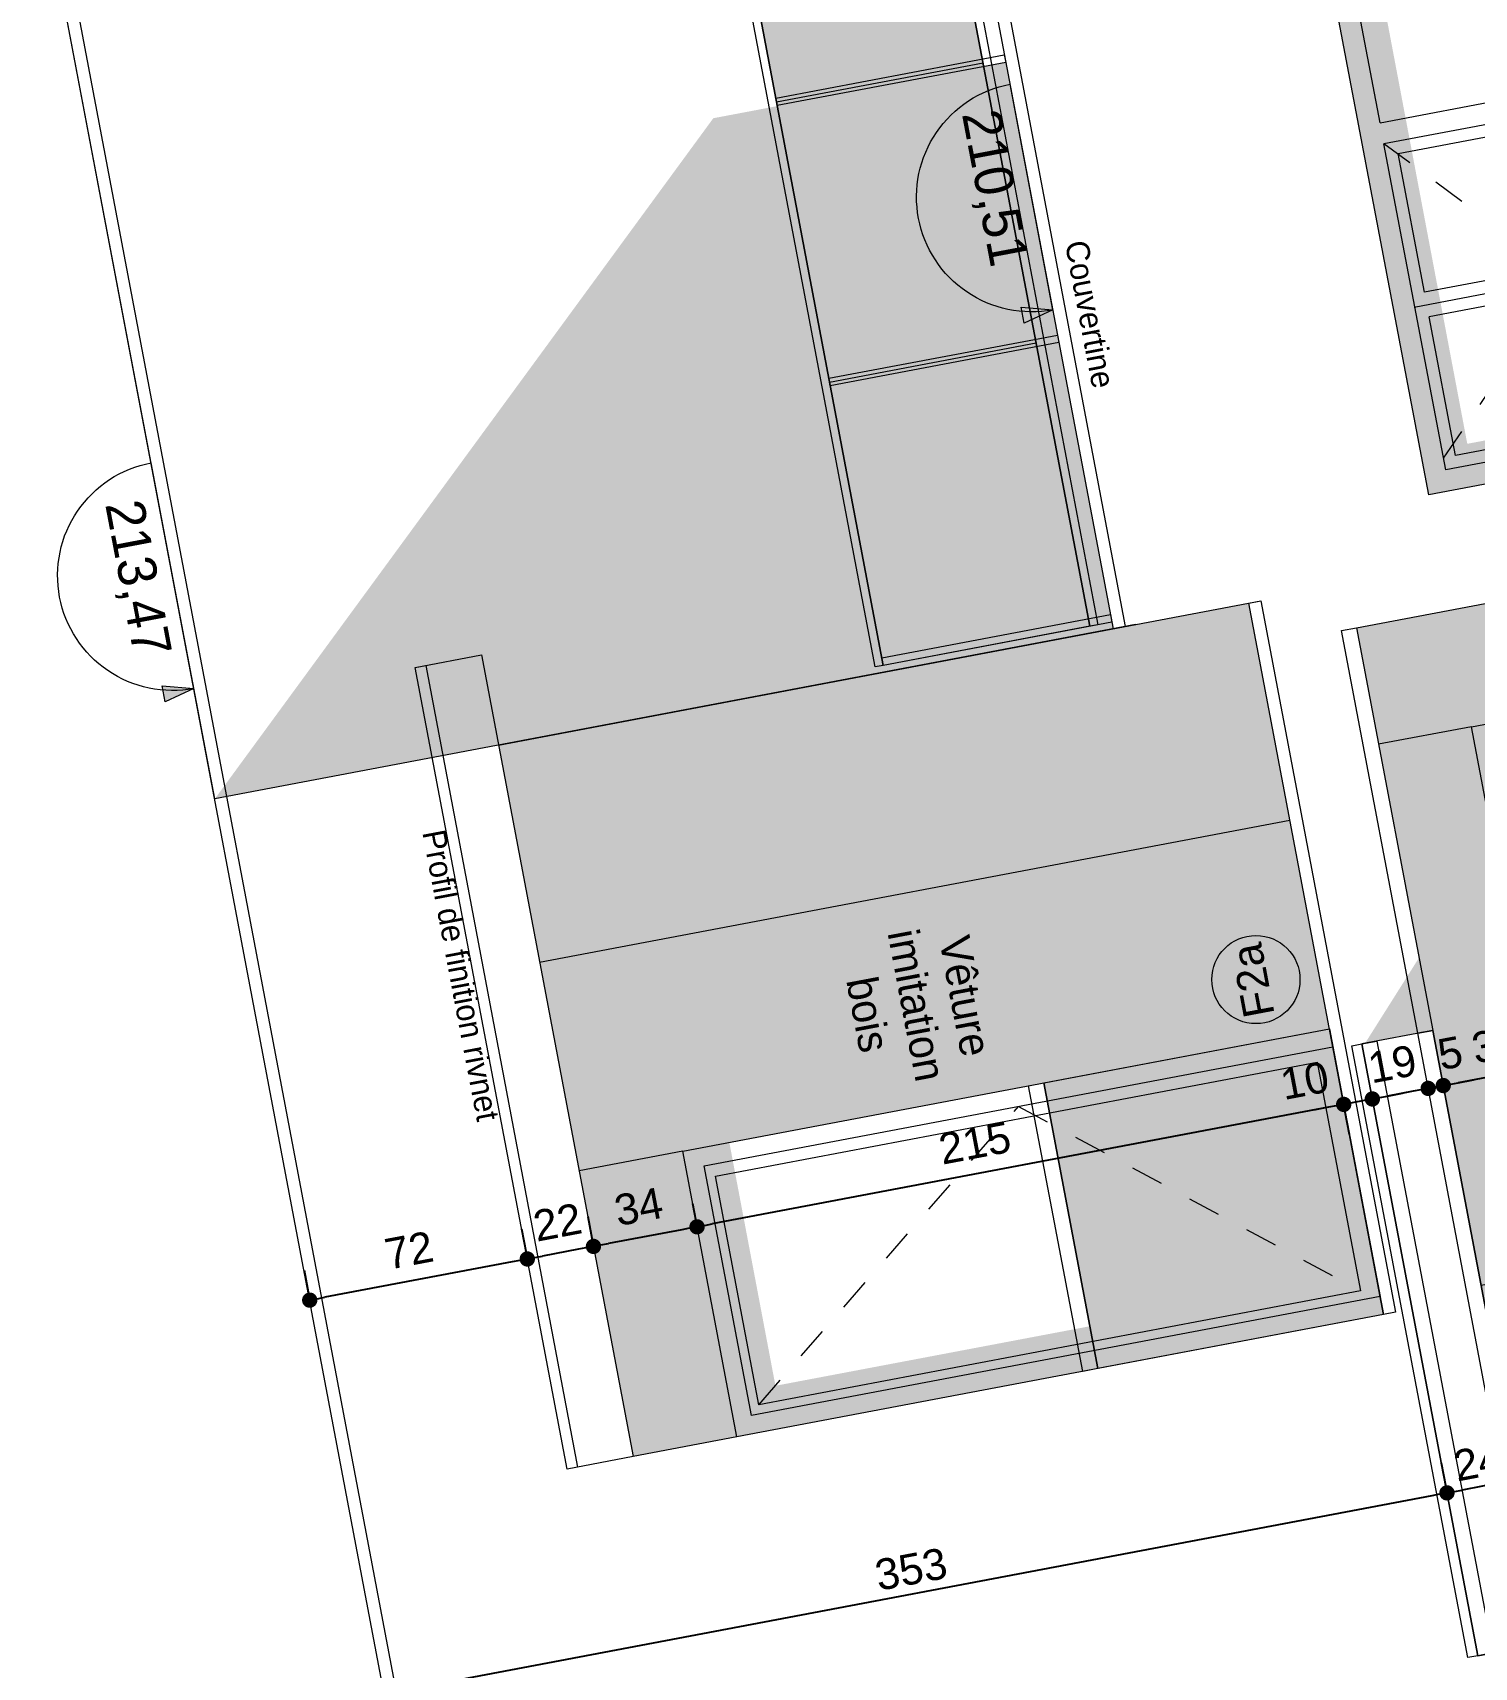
# Model space of a CAD drawing. Header units: centimetres. Extents: x 56941 to 84569, y -27946 to -11680.
# Drawn here: x 57077 to 57548, y -22476 to -21942 of the extents above; entities that cross this region are included whole.
import ezdxf

# ---------------------------------------------------------------- set-up
doc = ezdxf.new("R2010")
doc.units = ezdxf.units.CM
doc.header["$LTSCALE"] = 50.8
doc.header["$PDMODE"] = 1
doc.header["$PDSIZE"] = -2
doc.linetypes.add('Style de ligne -1', pattern=[0.41664, 0.20828, -0.20836])
doc.layers.get('0').update_dxf_attribs({"lineweight": 18})
for name, color, linetype, lineweight in [('0-PROJET-BOIS PANNEAUX FACADE', 7, 'Continuous', 5), ('0-PROJET-COTATIONS', 7, 'Continuous', 13), ('0-PROJET-DESSINS CRÉES', 7, 'Continuous', 9), ('0-PROJET-Garde corps', 7, 'Continuous', 5), ('0-PROJET-MENUISERIES EXT', 7, 'Continuous', 5), ('0-PROJET-NGF', 7, 'Continuous', 5), ('0-PROJET-TEXTE', 7, 'Continuous', 5)]:
    doc.layers.add(name, color=color, linetype=linetype, lineweight=lineweight)
doc.styles.add('Futura Std Book', font='Futura Std Book')
doc.styles.add('Helvetica', font='Helvetica')
doc.dimstyles.new('IS', dxfattribs={"dimtxt": 10.08724, "dimasz": 5.007446, "dimexe": 2, "dimexo": 10, "dimgap": 3, "dimtad": 1, "dimdec": 1, "dimtxsty": 'Helvetica', "dimblk": 'DOT', "dimblk1": 'DOT', "dimblk2": 'DOT', "dimcen": 0, "dimdle": 10, "dimazin": 0, "dimtfac": 0.8, "dimtdec": 1, "dimtix": 1, "dimtmove": 0, "dimatfit": 0, "dimldrblk": 'VW_FILLEDARROW-1', "dimfxl": 0, "dimfrac": 2, "dimtolj": 1, "dimarcsym": 0})

# ---------------------------------------------------------------- blocks, each defined once
blk = doc.blocks.new('FENETRE TYPE')
at = {"layer": '0-PROJET-DESSINS CRÉES', "color": 7, "linetype": 'Style de ligne -1', "lineweight": 5}
for p, q in [((8.95, -7), (59.23, -57.3)), ((59.23, -57.3), (113.45, -7)), ((59.23, -57.3), (9.82, -108.87)), ((113.45, -108), (59.23, -57.3))]:
    blk.add_line(p, q, dxfattribs=at)
at = {"layer": '0-PROJET-DESSINS CRÉES', "color": 7, "linetype": 'Continuous', "lineweight": 13}
for p, q in [((59.23, -6.8), (59.23, -107.8)), ((113.45, -108), (113.45, -7)), ((120.45, -7), (120.45, -108)), ((55.2, -104), (55.2, -11)), ((63.35, -104), (63.35, -11))]:
    blk.add_line(p, q, dxfattribs=at)
at = {"layer": '0-PROJET-DESSINS CRÉES', "color": 7, "linetype": 'Continuous', "lineweight": 13, "flags": 128}
blk.add_lwpolyline([(-1.98, 0), (188.02, 0), (188.02, -115), (-1.98, -115)], close=True, dxfattribs=at)
for points in [[(113.45, -108), (5.02, -108), (5.02, -7), (113.45, -7)], [(120.45, -7), (181.02, -7), (181.02, -108), (120.45, -108)], [(55.2, -104), (9.02, -104), (9.02, -11), (55.2, -11)], [(63.35, -11), (109.45, -11), (109.45, -104), (63.35, -104)]]:
    blk.add_lwpolyline(points, dxfattribs=at)
blk = doc.blocks.new('PORTE FENETRE TYPE 3bis FACADE')
at = {"layer": '0-PROJET-DESSINS CRÉES', "color": 7, "linetype": 'Style de ligne -1', "lineweight": 13}
for p, q in [((9, -9), (89, -110.5)), ((89, -110.5), (9, -209))]:
    blk.add_line(p, q, dxfattribs=at)
at = {"layer": '0-PROJET-MENUISERIES EXT', "color": 7, "linetype": 'Continuous', "lineweight": 13, "flags": 128}
for points in [[(95, 0), (95, -215), (0, -215), (0, 0)], [(89, -6), (89, -215), (6, -215), (6, -6)], [(85, -9), (85, -209), (9, -209), (9, -9)]]:
    blk.add_lwpolyline(points, close=True, dxfattribs=at)
blk = doc.blocks.new('Groupe-34-1')
at = {"layer": '0-PROJET-DESSINS CRÉES', "linetype": 'Continuous', "lineweight": 0}
blk.add_hatch(color=254, dxfattribs=at).paths.add_polyline_path([(18552.02, -43938.5), (18605.87, -44222.86), (18538.4, -44235.64), (18484.55, -43951.28)])
at = {"layer": '0-PROJET-DESSINS CRÉES', "color": 7, "linetype": 'Continuous', "lineweight": 13}
for p, q in [((18503.53, -44051.52), (18571, -44038.74)), ((18520.87, -44143.06), (18588.34, -44130.29))]:
    blk.add_line(p, q, dxfattribs=at)
at = {"layer": '0-PROJET-DESSINS CRÉES', "color": 7, "linetype": 'Continuous', "lineweight": 13, "flags": 128}
for points in [[(18552.02, -43938.5), (18605.87, -44222.86), (18538.4, -44235.64), (18484.55, -43951.28)], [(18554.63, -43938.01), (18608.48, -44222.37), (18605.87, -44222.86), (18552.02, -43938.5)], [(18484.55, -43951.28), (18538.4, -44235.64), (18535.8, -44236.13), (18481.95, -43951.77)]]:
    blk.add_lwpolyline(points, close=True, dxfattribs=at)
at = {"layer": '0-PROJET-DESSINS CRÉES', "color": 8, "linetype": 'Continuous', "lineweight": 5, "flags": 128}
for points in [[(18560.69, -43945), (18561.15, -43947.46), (18486.5, -43961.6), (18486.04, -43959.14)], [(18577.95, -44036.15), (18578.41, -44038.61), (18503.77, -44052.74), (18503.3, -44050.29)], [(18595.29, -44127.7), (18595.75, -44130.16), (18521.1, -44144.29), (18520.64, -44141.84)], [(18612.59, -44219.05), (18613.05, -44221.5), (18538.4, -44235.64), (18537.94, -44233.18)]]:
    blk.add_lwpolyline(points, close=True, dxfattribs=at)
blk = doc.blocks.new('PORTE FENETRE TYPE 2 FACADE')
at = {"layer": '0-PROJET-DESSINS CRÉES', "color": 7, "linetype": 'Style de ligne -1', "lineweight": 5}
for p, q in [((11, -10), (93, -122)), ((169, -10), (93, -122)), ((93, -122), (11, -204)), ((93, -122), (169, -204))]:
    blk.add_line(p, q, dxfattribs=at)
at = {"layer": '0-PROJET-DESSINS CRÉES', "color": 7, "linetype": 'Continuous', "lineweight": 5}
blk.add_line((93, -6), (93, -215), dxfattribs=at)
at = {"layer": '0-PROJET-MENUISERIES EXT', "color": 7, "linetype": 'Continuous', "lineweight": 13, "flags": 128}
for points in [[(183, 0), (183, -215), (3, -215), (3, 0)], [(177, -6), (177, -215), (9, -215), (9, -6)], [(87.23, -9), (87.23, -209), (13, -209), (13, -9)], [(173, -9), (173, -209), (99, -209), (99, -9)]]:
    blk.add_lwpolyline(points, close=True, dxfattribs=at)
blk = doc.blocks.new('Groupe-35-1')
at = {"layer": '0-PROJET-Garde corps', "color": 8, "linetype": 'Continuous', "lineweight": 5, "flags": 128}
for points in [[(18890.33, -44502.73), (18889.87, -44500.28), (19020.81, -44475.48), (19021.28, -44477.93)], [(19004.68, -44482.86), (19003.17, -44474.93), (19016.83, -44472.35), (19018.33, -44480.27)]]:
    blk.add_lwpolyline(points, close=True, dxfattribs=at)
at = {"layer": '0-PROJET-Garde corps', "color": 8, "linetype": 'Continuous', "lineweight": 5}
blk.add_open_spline([(19010.41, -44475.82), (19010.5, -44475.9), (19010.72, -44475.95), (19010.95, -44475.88), (19011.1, -44475.7), (19011.15, -44475.47), (19011.08, -44475.24), (19010.9, -44475.08), (19010.67, -44475.03), (19010.45, -44475.1), (19010.3, -44475.28), (19010.25, -44475.51), (19010.32, -44475.74), (19010.41, -44475.82)], degree=2, dxfattribs=at)
blk = doc.blocks.new('Groupe-36-1')
at = {"layer": '0-PROJET-Garde corps', "color": 8, "linetype": 'Continuous', "lineweight": 5, "flags": 128}
for points in [[(18949.77, -44192.96), (18947.91, -44183.14), (18961.57, -44180.55), (18963.43, -44190.37)], [(18835.07, -44210.93), (18834.57, -44208.28), (18965.41, -44183.5), (18965.92, -44186.15)]]:
    blk.add_lwpolyline(points, close=True, dxfattribs=at)
at = {"layer": '0-PROJET-Garde corps', "color": 8, "linetype": 'Continuous', "lineweight": 5}
for points in [[(18955.15, -44184.02), (18955.24, -44184.1), (18955.46, -44184.15), (18955.69, -44184.08), (18955.84, -44183.9), (18955.89, -44183.67), (18955.81, -44183.44), (18955.64, -44183.28), (18955.41, -44183.23), (18955.19, -44183.3), (18955.04, -44183.48), (18954.99, -44183.71), (18955.06, -44183.94), (18955.15, -44184.02)], [(18956.29, -44190.06), (18956.38, -44190.14), (18956.61, -44190.2), (18956.83, -44190.12), (18956.98, -44189.95), (18957.03, -44189.71), (18956.96, -44189.48), (18956.78, -44189.32), (18956.56, -44189.27), (18956.33, -44189.34), (18956.18, -44189.52), (18956.13, -44189.76), (18956.21, -44189.98), (18956.29, -44190.06)]]:
    blk.add_open_spline(points, degree=2, dxfattribs=at)
blk = doc.blocks.new('Groupe-37-1')
at = {"layer": '0-PROJET-Garde corps', "color": 8, "linetype": 'Continuous', "lineweight": 5, "flags": 128}
for points in [[(18977.41, -44338.86), (18975.54, -44329.03), (18989.2, -44326.45), (18991.06, -44336.27)], [(18862.7, -44356.83), (18862.24, -44354.38), (18993.08, -44329.6), (18993.55, -44332.05)]]:
    blk.add_lwpolyline(points, close=True, dxfattribs=at)
at = {"layer": '0-PROJET-Garde corps', "color": 8, "linetype": 'Continuous', "lineweight": 5}
for points in [[(18982.78, -44329.92), (18982.87, -44330), (18983.09, -44330.05), (18983.32, -44329.98), (18983.47, -44329.8), (18983.52, -44329.57), (18983.44, -44329.34), (18983.27, -44329.18), (18983.04, -44329.13), (18982.82, -44329.2), (18982.67, -44329.38), (18982.62, -44329.61), (18982.69, -44329.84), (18982.78, -44329.92)], [(18983.92, -44335.96), (18984.01, -44336.04), (18984.24, -44336.1), (18984.46, -44336.02), (18984.62, -44335.85), (18984.66, -44335.61), (18984.59, -44335.38), (18984.41, -44335.22), (18984.19, -44335.17), (18983.97, -44335.24), (18983.81, -44335.42), (18983.76, -44335.66), (18983.84, -44335.88), (18983.92, -44335.96)]]:
    blk.add_open_spline(points, degree=2, dxfattribs=at)
blk = doc.blocks.new('Groupe-38-1')
at = {"layer": '0-PROJET-DESSINS CRÉES', "linetype": 'Continuous', "lineweight": 0}
blk.add_hatch(color=254, dxfattribs=at).paths.add_polyline_path([(18891.59, -44509.37), (18832.41, -44196.87), (18963.25, -44172.09), (19022.43, -44484.59)])
at = {"layer": '0-PROJET-DESSINS CRÉES', "color": 7, "linetype": 'Continuous', "lineweight": 13}
blk.add_line((18862.47, -44355.6), (18993.31, -44330.83), dxfattribs=at)
at = {"layer": '0-PROJET-DESSINS CRÉES', "color": 7, "linetype": 'Continuous', "lineweight": 13, "flags": 128}
for points in [[(18891.59, -44509.37), (18832.41, -44196.87), (18963.25, -44172.09), (19022.43, -44484.59)], [(19022.43, -44484.59), (18963.25, -44172.09), (18966.69, -44171.44), (19025.87, -44483.94)], [(18888.53, -44509.94), (18829.35, -44197.45), (18832.41, -44196.87), (18891.59, -44509.37)]]:
    blk.add_lwpolyline(points, close=True, dxfattribs=at)
at = {"layer": '0-PROJET-DESSINS CRÉES', "color": 7}
for name in ['Groupe-36-1', 'Groupe-37-1', 'Groupe-35-1']:
    blk.add_blockref(name, (0, 0), dxfattribs=at)
blk = doc.blocks.new('Groupe-39-1')
at = {"layer": '0-PROJET-DESSINS CRÉES', "linetype": 'Continuous', "lineweight": 0}
blk.add_hatch(color=7, dxfattribs=at).paths.add_polyline_path([(18791.91, -44412.93), (18965.61, -44380.04), (18968.23, -44393.86), (18794.53, -44426.75), (18801, -44460.89), (18974.69, -44428), (18985.67, -44485.98), (18811.99, -44518.87), (18812, -44518.9), (18751.23, -44530.86), (18751.15, -44530.39), (18717.91, -44354.93), (18695.8, -44359.12), (18737.6, -44292.85), (18730.56, -44255.67), (18745.79, -44252.79), (18752.8, -44289.8), (18768.02, -44286.91)])
at = {"layer": '0-PROJET-DESSINS CRÉES', "color": 7}
blk.add_line((18693, -44223.35), (18944.6, -44175.62), dxfattribs=at)
at = {"layer": '0-PROJET-DESSINS CRÉES', "color": 7, "linetype": 'Continuous', "lineweight": 13}
for p, q in [((18938.03, -44185.01), (18946.52, -44183.4)), ((18730.56, -44255.67), (18700.21, -44261.42)), ((18764.05, -44432.53), (18733.7, -44438.27))]:
    blk.add_line(p, q, dxfattribs=at)
at = {"layer": '0-PROJET-DESSINS CRÉES', "color": 7, "linetype": 'Continuous', "lineweight": 13, "flags": 128}
for points in [[(18717.92, -44354.93), (18694.73, -44359.32), (18732.6, -44559.26), (19025.95, -44503.71), (18964.65, -44179.97), (18946.26, -44183.45), (19003.02, -44483.17), (18751.23, -44530.86)], [(18985.76, -44486.44), (18929, -44186.72), (18946.26, -44183.45), (19003.02, -44483.17)], [(18713, -44355.86), (18688.09, -44224.28), (18693, -44223.35), (18717.92, -44354.93)], [(18732.6, -44559.26), (18694.74, -44359.32), (18699.65, -44358.39), (18737.51, -44558.33)], [(18713, -44355.86), (18717.92, -44354.93), (18751.23, -44530.86), (19021.41, -44479.69), (19022.34, -44484.6), (18747.25, -44536.7)]]:
    blk.add_lwpolyline(points, close=True, dxfattribs=at)
at = {"layer": '0-PROJET-DESSINS CRÉES', "color": 8, "linetype": 'Continuous', "lineweight": 13, "flags": 128}
blk.add_lwpolyline([(18729.34, -44559.88), (18691.48, -44359.94), (18694.74, -44359.32), (18732.6, -44559.26)], close=True, dxfattribs=at)
at = {"layer": '0-PROJET-DESSINS CRÉES', "color": 7, "rotation": 100.7235947438954}
blk.add_blockref('PORTE FENETRE TYPE 2 FACADE', (18764.61, -44435.47), dxfattribs=at)
at = {"layer": '0-PROJET-Garde corps', "color": 7}
blk.add_blockref('Groupe-38-1', (0, 0), dxfattribs=at)
blk = doc.blocks.new('_DOT')
at = {"color": 0, "linetype": 'ByBlock', "lineweight": -2}
blk.add_line((-0.5, 0), (-1, 0), dxfattribs=at)
at = {"color": 0, "linetype": 'ByBlock', "const_width": 0.5}
blk.add_lwpolyline([(-0.25, 0, 1), (0.25, 0, 1)], format="xyb", close=True, dxfattribs=at)
blk = doc.blocks.new('*D99')
at = {"layer": '0-PROJET-COTATIONS', "color": 0, "linetype": 'Continuous', "lineweight": -2}
for p, q in [((57537.6, -22409.25), (57539.83, -22421.04)), ((57534.54, -22420), (57197.26, -22483.88)), ((57194.2, -22494.63), (57191.97, -22482.84))]:
    blk.add_line(p, q, dxfattribs=at)
at = {"layer": 'Defpoints', "color": 0}
for p in [(57531.08, -22374.86), (57192.34, -22484.81), (57234.67, -22708.34)]:
    blk.add_point(p, dxfattribs=at)
at = {"layer": '0-PROJET-COTATIONS', "color": 0, "lineweight": -2, "xscale": 5.007446289062499, "yscale": 5.007446289062499, "zscale": 5.007446289062499}
for p, rotation in [((57539.46, -22419.07), 10.72359474388995), ((57192.34, -22484.81), 190.7235947438899)]:
    blk.add_blockref('_DOT', p, dxfattribs=dict(at, rotation=rotation))
at = {"layer": '0-PROJET-COTATIONS', "color": 0, "lineweight": 5, "insert": (57364.4, -22444.04), "char_height": 10.087, "attachment_point": 5, "rotation": 10.7236, "style": 'Helvetica'}
blk.add_mtext('\\A1;353', dxfattribs=at)
blk = doc.blocks.new('VW_FILLEDARROW-1')
at = {"linetype": 'Continuous', "lineweight": 0}
blk.add_hatch(color=0, dxfattribs=at).paths.add_polyline_path([(-2, 0.54), (0, 0), (-2, -0.54)])
at = {"color": 0, "linetype": 'Continuous', "lineweight": 5, "flags": 128}
blk.add_lwpolyline([(-2, 0.54), (0, 0), (-2, -0.54)], close=True, dxfattribs=at)
blk = doc.blocks.new('*D100')
at = {"layer": '0-PROJET-COTATIONS', "color": 0, "linetype": 'Continuous', "lineweight": -2}
for p, q in [((57560.75, -22404.86), (57562.99, -22416.65)), ((57537.6, -22409.25), (57539.83, -22421.04)), ((57557.69, -22415.62), (57544.38, -22418.14))]:
    blk.add_line(p, q, dxfattribs=at)
at = {"layer": 'Defpoints', "color": 0}
for p in [(57554.43, -22371.46), (57531.08, -22374.86), (57539.46, -22419.07)]:
    blk.add_point(p, dxfattribs=at)
at = {"layer": '0-PROJET-COTATIONS', "color": 0, "lineweight": -2, "xscale": 5.007446289062499, "yscale": 5.007446289062499, "zscale": 5.007446289062499}
for p, rotation in [((57562.61, -22414.69), 10.72359474389064), ((57539.46, -22419.07), 190.7235947438907)]:
    blk.add_blockref('_DOT', p, dxfattribs=dict(at, rotation=rotation))
at = {"layer": '0-PROJET-COTATIONS', "color": 0, "lineweight": 5, "insert": (57549.54, -22408.98), "char_height": 10.087, "attachment_point": 5, "rotation": 10.7236, "style": 'Helvetica'}
blk.add_mtext('\\A1;24', dxfattribs=at)
blk = doc.blocks.new('*D105')
at = {"layer": '0-PROJET-COTATIONS', "color": 0, "linetype": 'Continuous', "lineweight": -2}
for p, q in [((57237.17, -22332.81), (57239.41, -22344.6)), ((57166.1, -22346.27), (57168.34, -22358.06)), ((57234.11, -22343.57), (57172.88, -22355.17))]:
    blk.add_line(p, q, dxfattribs=at)
at = {"layer": 'Defpoints', "color": 0}
for p in [(57225.86, -22273.08), (57156.84, -22297.35), (57167.96, -22356.1)]:
    blk.add_point(p, dxfattribs=at)
at = {"layer": '0-PROJET-COTATIONS', "color": 0, "lineweight": -2, "xscale": 5.007446289062499, "yscale": 5.007446289062499, "zscale": 5.007446289062499}
for p, rotation in [((57239.03, -22342.64), 10.72359474388531), ((57167.96, -22356.1), 190.7235947438853)]:
    blk.add_blockref('_DOT', p, dxfattribs=dict(at, rotation=rotation))
at = {"layer": '0-PROJET-COTATIONS', "color": 0, "lineweight": 5, "insert": (57200.4, -22339.79), "char_height": 10.087, "attachment_point": 5, "rotation": 10.7236, "style": 'Helvetica'}
blk.add_mtext('\\A1;72', dxfattribs=at)
blk = doc.blocks.new('*D106')
at = {"layer": '0-PROJET-COTATIONS', "color": 0, "linetype": 'Continuous', "lineweight": -2}
for p, q in [((57258.79, -22328.72), (57261.02, -22340.51)), ((57237.17, -22332.81), (57239.41, -22344.6)), ((57255.73, -22339.48), (57243.95, -22341.71))]:
    blk.add_line(p, q, dxfattribs=at)
at = {"layer": 'Defpoints', "color": 0}
for p in [(57225.86, -22273.08), (57250.64, -22285.69), (57239.03, -22342.64)]:
    blk.add_point(p, dxfattribs=at)
at = {"layer": '0-PROJET-COTATIONS', "color": 0, "lineweight": -2, "xscale": 5.007446289062499, "yscale": 5.007446289062499, "zscale": 5.007446289062499}
for p, rotation in [((57260.65, -22338.54), 10.72359474389101), ((57239.03, -22342.64), 190.723594743891)]:
    blk.add_blockref('_DOT', p, dxfattribs=dict(at, rotation=rotation))
at = {"layer": '0-PROJET-COTATIONS', "color": 0, "lineweight": 5, "insert": (57248.87, -22330.61), "char_height": 10.087, "attachment_point": 5, "rotation": 10.7236, "style": 'Helvetica'}
blk.add_mtext('\\A1;22', dxfattribs=at)
blk = doc.blocks.new('*D107')
at = {"layer": '0-PROJET-COTATIONS', "color": 0, "linetype": 'Continuous', "lineweight": -2}
for p, q in [((57293.03, -22324.48), (57294.11, -22330.17)), ((57258.79, -22328.72), (57261.02, -22340.51)), ((57289.56, -22333.07), (57265.57, -22337.61))]:
    blk.add_line(p, q, dxfattribs=at)
at = {"layer": 'Defpoints', "color": 0}
for p in [(57250.64, -22285.69), (57294.9, -22334.31), (57260.65, -22338.54)]:
    blk.add_point(p, dxfattribs=at)
at = {"layer": '0-PROJET-COTATIONS', "color": 0, "lineweight": -2, "xscale": 5.007446289062499, "yscale": 5.007446289062499, "zscale": 5.007446289062499}
for p, rotation in [((57294.48, -22332.14), 10.72359474388915), ((57260.65, -22338.54), 190.7235947438892)]:
    blk.add_blockref('_DOT', p, dxfattribs=dict(at, rotation=rotation))
at = {"layer": '0-PROJET-COTATIONS', "color": 0, "lineweight": 5, "insert": (57275.4, -22325.59), "char_height": 10.087, "attachment_point": 5, "rotation": 10.7236, "style": 'Helvetica'}
blk.add_mtext('\\A1;34', dxfattribs=at)
blk = doc.blocks.new('*D108')
at = {"layer": '0-PROJET-COTATIONS', "color": 0, "linetype": 'Continuous', "lineweight": -2}
for p, q in [((57500.81, -22293.06), (57299.4, -22331.2)), ((57507.59, -22301.96), (57505.36, -22290.17)), ((57293.03, -22324.48), (57294.11, -22330.17))]:
    blk.add_line(p, q, dxfattribs=at)
at = {"layer": 'Defpoints', "color": 0}
for p in [(57294.48, -22332.14), (57294.9, -22334.31), (57516.06, -22346.67)]:
    blk.add_point(p, dxfattribs=at)
at = {"layer": '0-PROJET-COTATIONS', "color": 0, "lineweight": -2, "xscale": 5.007446289062499, "yscale": 5.007446289062499, "zscale": 5.007446289062499}
for p, rotation in [((57505.73, -22292.13), 10.72359474388674), ((57294.48, -22332.14), 190.7235947438867)]:
    blk.add_blockref('_DOT', p, dxfattribs=dict(at, rotation=rotation))
at = {"layer": '0-PROJET-COTATIONS', "color": 0, "lineweight": 5, "insert": (57385.22, -22304.79), "char_height": 10.087, "attachment_point": 5, "rotation": 10.7236, "style": 'Helvetica'}
blk.add_mtext('\\A1;215', dxfattribs=at)
blk = doc.blocks.new('*D109')
at = {"layer": '0-PROJET-COTATIONS', "color": 0, "linetype": 'Continuous', "lineweight": -2}
for p, q in [((57514.8, -22288.89), (57514.71, -22288.4)), ((57520, -22289.43), (57524.92, -22288.5)), ((57500.81, -22293.06), (57495.89, -22293.99)), ((57507.59, -22301.96), (57505.36, -22290.17)), ((57515.08, -22290.36), (57505.73, -22292.13))]:
    blk.add_line(p, q, dxfattribs=at)
at = {"layer": 'Defpoints', "color": 0}
for p in [(57505.73, -22292.13), (57516.66, -22298.71), (57516.06, -22346.67)]:
    blk.add_point(p, dxfattribs=at)
at = {"layer": '0-PROJET-COTATIONS', "color": 0, "lineweight": -2, "xscale": 5.007446289062499, "yscale": 5.007446289062499, "zscale": 5.007446289062499}
for p, rotation in [((57505.73, -22292.13), 10.72359474387851), ((57515.08, -22290.36), 190.7235947438785)]:
    blk.add_blockref('_DOT', p, dxfattribs=dict(at, rotation=rotation))
at = {"layer": '0-PROJET-COTATIONS', "color": 0, "lineweight": 5, "insert": (57492.97, -22284.39), "char_height": 10.087, "attachment_point": 5, "rotation": 10.7236, "style": 'Helvetica'}
blk.add_mtext('\\A1;10', dxfattribs=at)
blk = doc.blocks.new('*D110')
at = {"layer": '0-PROJET-COTATIONS', "color": 0, "linetype": 'Continuous', "lineweight": -2}
for p, q in [((57514.8, -22288.89), (57514.71, -22288.4)), ((57528.41, -22287.84), (57520, -22289.43)), ((57533.05, -22285.43), (57532.95, -22284.94))]:
    blk.add_line(p, q, dxfattribs=at)
at = {"layer": 'Defpoints', "color": 0}
for p in [(57515.08, -22290.36), (57516.66, -22298.71), (57534.91, -22295.26)]:
    blk.add_point(p, dxfattribs=at)
at = {"layer": '0-PROJET-COTATIONS', "color": 0, "lineweight": -2, "xscale": 5.007446289062499, "yscale": 5.007446289062499, "zscale": 5.007446289062499}
for p, rotation in [((57533.33, -22286.91), 10.72359474388559), ((57515.08, -22290.36), 190.7235947438856)]:
    blk.add_blockref('_DOT', p, dxfattribs=dict(at, rotation=rotation))
at = {"layer": '0-PROJET-COTATIONS', "color": 0, "lineweight": 5, "insert": (57521.58, -22278.97), "char_height": 10.087, "attachment_point": 5, "rotation": 10.7236, "style": 'Helvetica'}
blk.add_mtext('\\A1;19', dxfattribs=at)
blk = doc.blocks.new('*D111')
at = {"layer": '0-PROJET-COTATIONS', "color": 0, "linetype": 'Continuous', "lineweight": -2}
for p, q in [((57537.87, -22284.01), (57537.87, -22284.01)), ((57528.41, -22287.84), (57523.49, -22288.77)), ((57533.05, -22285.43), (57532.95, -22284.94)), ((57538.24, -22285.97), (57533.33, -22286.91)), ((57543.16, -22285.04), (57548.08, -22284.11))]:
    blk.add_line(p, q, dxfattribs=at)
at = {"layer": 'Defpoints', "color": 0}
for p in [(57533.33, -22286.91), (57539.73, -22293.84), (57534.91, -22295.26)]:
    blk.add_point(p, dxfattribs=at)
at = {"layer": '0-PROJET-COTATIONS', "color": 0, "lineweight": -2, "xscale": 5.007446289062499, "yscale": 5.007446289062499, "zscale": 5.007446289062499}
for p, rotation in [((57533.33, -22286.91), 10.72359474386844), ((57538.24, -22285.97), 190.7235947438684)]:
    blk.add_blockref('_DOT', p, dxfattribs=dict(at, rotation=rotation))
at = {"layer": '0-PROJET-COTATIONS', "color": 0, "lineweight": 5, "insert": (57540.51, -22275.38), "char_height": 10.087, "attachment_point": 5, "rotation": 10.7236, "style": 'Helvetica'}
blk.add_mtext('\\A1;5', dxfattribs=at)
blk = doc.blocks.new('*D112')
at = {"layer": '0-PROJET-COTATIONS', "color": 0, "linetype": 'Continuous', "lineweight": -2}
for p, q in [((57566.77, -22270.39), (57568.26, -22278.25)), ((57537.87, -22284.01), (57537.87, -22284.01)), ((57563.71, -22281.15), (57543.16, -22285.04))]:
    blk.add_line(p, q, dxfattribs=at)
at = {"layer": 'Defpoints', "color": 0}
for p in [(57568.63, -22280.22), (57538.24, -22285.97), (57539.73, -22293.84)]:
    blk.add_point(p, dxfattribs=at)
at = {"layer": '0-PROJET-COTATIONS', "color": 0, "lineweight": -2, "xscale": 5.007446289062499, "yscale": 5.007446289062499, "zscale": 5.007446289062499}
for p, rotation in [((57568.63, -22280.22), 10.72359474390273), ((57538.24, -22285.97), 190.7235947439027)]:
    blk.add_blockref('_DOT', p, dxfattribs=dict(at, rotation=rotation))
at = {"layer": '0-PROJET-COTATIONS', "color": 0, "lineweight": 5, "insert": (57555.5, -22272.54), "char_height": 10.087, "attachment_point": 5, "rotation": 10.7236, "style": 'Helvetica'}
blk.add_mtext('\\A1;31', dxfattribs=at)
blk = doc.blocks.new('Groupe-68-1')
at = {"layer": '0-PROJET-TEXTE', "color": 7, "linetype": 'Continuous', "lineweight": 5}
blk.add_circle((18660.13, -44338.3), 14.41, dxfattribs=at)
at = {"layer": '0-PROJET-TEXTE', "color": 7, "insert": (18656.37, -44351.5), "char_height": 10.087, "attachment_point": 1, "rotation": 100.7236, "line_spacing_factor": 0.834288, "style": 'Helvetica'}
blk.add_mtext('F2a', dxfattribs=at)
blk = doc.blocks.new('Groupe-69-1')
at = {"layer": '0-PROJET-COTATIONS', "color": 7}
blk.add_blockref('Groupe-68-1', (0, 0), dxfattribs=at)
blk = doc.blocks.new('Groupe-80-1')
at = {"layer": '0-PROJET-TEXTE', "color": 7}
blk.add_blockref('Groupe-69-1', (0, 0), dxfattribs=at)
blk = doc.blocks.new('Groupe-90-1')
at = {"layer": '0-PROJET-NGF', "linetype": 'Continuous', "lineweight": 0}
blk.add_hatch(color=7, dxfattribs=at).paths.add_polyline_path([(18583.48, -44118.56), (18593.79, -44119.46), (18584.41, -44123.84)])
at = {"layer": '0-PROJET-NGF', "color": 7, "lineweight": 5}
blk.add_line((18593.79, -44119.46), (18579.82, -44045.73), dxfattribs=at)
at = {"layer": '0-PROJET-NGF', "color": 7, "lineweight": 5, "flags": 128}
blk.add_lwpolyline([(18593.79, -44119.46), (18591.98, -44119.76), (18590.15, -44119.97), (18588.31, -44120.09), (18586.47, -44120.11), (18584.63, -44120.05), (18582.79, -44119.9), (18580.96, -44119.66), (18579.15, -44119.33), (18577.36, -44118.91), (18575.59, -44118.4), (18573.85, -44117.81), (18572.13, -44117.13), (18570.46, -44116.37), (18568.82, -44115.52), (18567.23, -44114.6), (18565.68, -44113.6), (18564.18, -44112.53), (18562.74, -44111.38), (18561.36, -44110.17), (18560.03, -44108.88), (18558.78, -44107.54), (18557.59, -44106.13), (18556.47, -44104.67), (18555.42, -44103.16), (18554.45, -44101.59), (18553.56, -44099.98), (18552.74, -44098.33), (18552.01, -44096.64), (18551.36, -44094.91), (18550.8, -44093.16), (18550.33, -44091.38), (18549.94, -44089.58), (18549.64, -44087.76), (18549.43, -44085.93), (18549.31, -44084.09), (18549.29, -44082.25), (18549.35, -44080.41), (18549.5, -44078.58), (18549.74, -44076.75), (18550.07, -44074.94), (18550.49, -44073.15), (18551, -44071.38), (18551.59, -44069.63), (18552.27, -44067.92), (18553.03, -44066.24), (18553.88, -44064.61), (18554.8, -44063.01), (18555.8, -44061.47), (18556.87, -44059.97), (18558.02, -44058.53), (18559.23, -44057.14), (18560.52, -44055.82), (18561.86, -44054.56), (18563.27, -44053.37), (18564.73, -44052.25), (18566.25, -44051.21), (18567.81, -44050.24), (18569.42, -44049.34), (18571.07, -44048.53), (18572.76, -44047.8), (18574.49, -44047.15), (18576.24, -44046.59), (18578.02, -44046.12), (18579.82, -44045.73)], dxfattribs=at)
at = {"layer": '0-PROJET-NGF', "color": 7, "linetype": 'Continuous', "lineweight": 5, "flags": 128}
blk.add_lwpolyline([(18583.48, -44118.56), (18593.79, -44119.46), (18584.41, -44123.84)], close=True, dxfattribs=at)
at = {"layer": '0-PROJET-NGF', "color": 178, "insert": (18576.45, -44053.09), "char_height": 12.586, "attachment_point": 1, "rotation": 280.7296, "line_spacing_factor": 0.962448, "style": 'Futura Std Book'}
blk.add_mtext('210,51', dxfattribs=at)
blk = doc.blocks.new('Groupe-359-1')
at = {"layer": '0-PROJET-NGF', "linetype": 'Continuous', "lineweight": 0}
blk.add_hatch(color=7, dxfattribs=at).paths.add_polyline_path([(18302.89, -44242.29), (18313.2, -44243.19), (18303.82, -44247.57)])
at = {"layer": '0-PROJET-NGF', "color": 7, "lineweight": 5}
blk.add_line((18313.2, -44243.19), (18299.23, -44169.46), dxfattribs=at)
at = {"layer": '0-PROJET-NGF', "color": 7, "lineweight": 5, "flags": 128}
blk.add_lwpolyline([(18313.2, -44243.19), (18311.39, -44243.49), (18309.56, -44243.7), (18307.72, -44243.82), (18305.88, -44243.84), (18304.04, -44243.78), (18302.2, -44243.63), (18300.37, -44243.39), (18298.56, -44243.06), (18296.77, -44242.64), (18295, -44242.13), (18293.26, -44241.54), (18291.54, -44240.86), (18289.87, -44240.1), (18288.23, -44239.25), (18286.64, -44238.33), (18285.09, -44237.33), (18283.59, -44236.26), (18282.15, -44235.11), (18280.77, -44233.9), (18279.45, -44232.61), (18278.19, -44231.27), (18277, -44229.86), (18275.88, -44228.4), (18274.83, -44226.89), (18273.86, -44225.32), (18272.97, -44223.71), (18272.15, -44222.06), (18271.42, -44220.37), (18270.78, -44218.64), (18270.21, -44216.89), (18269.74, -44215.11), (18269.35, -44213.31), (18269.05, -44211.49), (18268.84, -44209.66), (18268.73, -44207.83), (18268.7, -44205.98), (18268.76, -44204.14), (18268.91, -44202.31), (18269.15, -44200.48), (18269.48, -44198.67), (18269.9, -44196.88), (18270.41, -44195.11), (18271, -44193.36), (18271.68, -44191.65), (18272.44, -44189.97), (18273.29, -44188.34), (18274.21, -44186.74), (18275.21, -44185.2), (18276.28, -44183.7), (18277.43, -44182.26), (18278.65, -44180.87), (18279.93, -44179.55), (18281.27, -44178.29), (18282.68, -44177.1), (18284.14, -44175.98), (18285.66, -44174.94), (18287.22, -44173.97), (18288.83, -44173.07), (18290.48, -44172.26), (18292.17, -44171.53), (18293.9, -44170.88), (18295.65, -44170.32), (18297.43, -44169.85), (18299.23, -44169.46)], dxfattribs=at)
at = {"layer": '0-PROJET-NGF', "color": 7, "linetype": 'Continuous', "lineweight": 5, "flags": 128}
blk.add_lwpolyline([(18302.89, -44242.29), (18313.2, -44243.19), (18303.82, -44247.57)], close=True, dxfattribs=at)
at = {"layer": '0-PROJET-NGF', "color": 178, "insert": (18296.58, -44180.63), "char_height": 12.586, "attachment_point": 1, "rotation": 280.7296, "line_spacing_factor": 0.962448, "style": 'Futura Std Book'}
blk.add_mtext('213,47', dxfattribs=at)

msp = doc.modelspace()

# ---------------------------------------------------------------- hatches: boundary and pattern name
at = {"layer": '0-PROJET-BOIS PANNEAUX FACADE', "linetype": 'Continuous', "lineweight": 0}
for points in [[(57798.74, -22400.23), (57568.15, -22443.9), (57509.91, -22136.39), (57740.51, -22092.72), (57747.72, -22130.79), (57547.72, -22168.66), (57581.21, -22345.52), (57781.21, -22307.65)], [(57307.49, -22400.79), (57273.65, -22407.2), (57229.63, -22174.76), (57474.71, -22128.34), (57501.05, -22267.45), (57289.81, -22307.45)]]:
    msp.add_hatch(color=34, dxfattribs=at).paths.add_polyline_path(points)
at = {"layer": '0-PROJET-DESSINS CRÉES', "linetype": 'Continuous', "lineweight": 0}
for color, points in [(7, [(57513.37, -21903.42), (57546.1, -22076.28), (57643.86, -22057.76), (57646.48, -22071.59), (57533.49, -22092.99), (57498.14, -21906.31)]), (254, [(57425.39, -22378.46), (57407.72, -22285.12), (57501.05, -22267.45), (57518.73, -22360.79)]), (7, [(57305.04, -22304.57), (57320.1, -22384.08), (57516.11, -22346.96), (57518.73, -22360.79), (57307.49, -22400.79), (57289.81, -22307.45)])]:
    msp.add_hatch(color=color, dxfattribs=at).paths.add_polyline_path(points)

# ---------------------------------------------------------------- linework, layer by layer
at = {"layer": '0-PROJET-DESSINS CRÉES', "color": 7, "linetype": 'Continuous', "lineweight": 13}
for p, q in [((57370.95, -21822.61), (57430.43, -22136.73)), ((57374.88, -21821.87), (57434.36, -22135.98)), ((57898.57, -26214.01), (57077.47, -21878.24)), ((57136.95, -22192.31), (57077.47, -21878.24)), ((57229.63, -22174.76), (57478.64, -22127.6)), ((57437.67, -22135.36), (57136.95, -22192.31)), ((57243.07, -22245.69), (57488.15, -22199.28)), ((57289.81, -22307.45), (57255.97, -22313.86)), ((57307.49, -22400.79), (57273.65, -22407.2))]:
    msp.add_line(p, q, dxfattribs=at)
at = {"layer": '0-PROJET-DESSINS CRÉES', "color": 7, "linetype": 'Continuous', "lineweight": 5}
msp.add_line((57902.5, -26213.27), (57081.4, -21877.5), dxfattribs=at)
at = {"layer": '0-PROJET-DESSINS CRÉES', "color": 7, "linetype": 'Continuous', "lineweight": 13, "flags": 128}
for points in [[(57478.64, -22127.6), (57522.67, -22360.07), (57518.74, -22360.81), (57474.71, -22128.34)], [(57224.05, -22145.28), (57273.65, -22407.2), (57252.04, -22411.29), (57202.43, -22149.37)], [(57407.72, -22285.12), (57425.39, -22378.46), (57420.48, -22379.39), (57402.8, -22286.05)]]:
    msp.add_lwpolyline(points, close=True, dxfattribs=at)
at = {"layer": '0-PROJET-DESSINS CRÉES', "color": 7, "linetype": 'Continuous', "lineweight": 5, "flags": 128}
msp.add_lwpolyline([(57252.04, -22411.29), (57202.43, -22149.37), (57205.87, -22148.72), (57255.47, -22410.64)], close=True, dxfattribs=at)
at = {"layer": '0-PROJET-DESSINS CRÉES', "color": 7, "linetype": 'Continuous', "lineweight": 18, "flags": 128}
msp.add_lwpolyline([(57425.39, -22378.46), (57407.72, -22285.12), (57501.05, -22267.45), (57518.73, -22360.79)], close=True, dxfattribs=at)
at = {"layer": '0-PROJET-DESSINS CRÉES', "color": 7, "linetype": 'Continuous', "lineweight": 13}
msp.add_solid([(57136.95, -22192.31), (57299.8, -21969.89), (57430.43, -22136.73), (57395.41, -21951.78)], dxfattribs=at)
at = {"layer": '0-PROJET-DESSINS CRÉES', "color": 7, "linetype": 'Continuous'}
msp.add_solid([(57273.65, -22407.2), (57290.87, -22381.93), (57229.63, -22174.76), (57250.87, -22170.73)], dxfattribs=at)

# ---------------------------------------------------------------- block references
at = {"layer": '0-PROJET-COTATIONS', "color": 7}
msp.add_blockref('Groupe-80-1', (38816.91, 22086.96), dxfattribs=at)
at = {"layer": '0-PROJET-DESSINS CRÉES', "color": 7}
for name, p, rotation in [('FENETRE TYPE', (57533.12, -22091.04), 100.7235947439597), ('PORTE FENETRE TYPE 3bis FACADE', (57307.49, -22400.79), 100.7235947440027)]:
    msp.add_blockref(name, p, dxfattribs=dict(at, rotation=rotation))
msp.add_blockref('Groupe-39-1', (38816.91, 22086.96), dxfattribs=at)
at = {"layer": '0-PROJET-Garde corps', "color": 7}
msp.add_blockref('Groupe-34-1', (38816.91, 22086.96), dxfattribs=at)
at = {"layer": '0-PROJET-NGF', "color": 7}
for name in ['Groupe-90-1', 'Groupe-359-1']:
    msp.add_blockref(name, (38816.91, 22086.96), dxfattribs=at)

# ---------------------------------------------------------------- texts
at = {"layer": '0-PROJET-TEXTE', "color": 7, "attachment_point": 2, "rotation": 280.7176, "line_spacing_factor": 0.962448, "style": 'Futura Std Book'}
for s, insert, char_height in [('Couvertine', (57426.59, -22033.23), 7.552), ('Profil de finition rivnet', (57221.11, -22249.24), 7.5516), ('Vêture \\Pimitation \\Pbois', (57387.11, -22255.78), 10.069)]:
    msp.add_mtext(s, dxfattribs=dict(at, insert=insert, char_height=char_height))

# ---------------------------------------------------------------- dimensions: what is measured, and where the dimension line sits
at = {"layer": '0-PROJET-COTATIONS', "color": 7, "linetype": 'Continuous', "lineweight": 5}
for base, p1, p2, override, picture, middle in [((57538.24, -22285.97), (57568.63, -22280.22), (57539.73, -22293.84), {"dimtxt": 10.08724, "dimdec": 0, "dimpost": '<>', "dimtxsty": 'Helvetica', "dimtmove": 2}, '*D112', (57555.5, -22272.54)), ((57167.96, -22356.1), (57225.86, -22273.08), (57156.84, -22297.35), {"dimtxt": 10.08724, "dimdec": 0, "dimpost": '<>', "dimtxsty": 'Helvetica', "dimtmove": 2}, '*D105', (57200.4, -22339.79)), ((57239.03, -22342.64), (57250.64, -22285.69), (57225.86, -22273.08), {"dimtxt": 10.08724, "dimdec": 0, "dimpost": '<>', "dimtxsty": 'Helvetica', "dimtmove": 2}, '*D106', (57248.87, -22330.61)), ((57515.08, -22290.36), (57534.91, -22295.26), (57516.66, -22298.71), {"dimtxt": 10.08724, "dimdec": 0, "dimpost": '<>', "dimtxsty": 'Helvetica', "dimtmove": 2}, '*D110', (57521.58, -22278.97)), ((57533.33, -22286.91), (57539.73, -22293.84), (57534.91, -22295.26), {"dimtxt": 10.08724, "dimdec": 0, "dimpost": '<>', "dimtxsty": 'Helvetica', "dimtix": 0, "dimtmove": 2}, '*D111', (57540.51, -22275.38)), ((57505.73, -22292.13), (57516.66, -22298.71), (57516.06, -22346.67), {"dimtxt": 10.08724, "dimdec": 0, "dimpost": '<>', "dimtxsty": 'Helvetica', "dimtix": 0, "dimtmove": 2}, '*D109', (57492.97, -22284.39)), ((57260.65, -22338.54), (57294.9, -22334.31), (57250.64, -22285.69), {"dimtxt": 10.08724, "dimdec": 0, "dimpost": '<>', "dimtxsty": 'Helvetica', "dimtmove": 2}, '*D107', (57275.4, -22325.59)), ((57294.48, -22332.14), (57516.06, -22346.67), (57294.9, -22334.31), {"dimtxt": 10.08724, "dimdec": 0, "dimpost": '<>', "dimtxsty": 'Helvetica', "dimtmove": 2}, '*D108', (57385.22, -22304.79))]:
    dim = msp.add_linear_dim(base=base, p1=p1, p2=p2, angle=10.7236, dimstyle='IS', override=override, dxfattribs=at)
    dim.commit()
    dim.dimension.update_dxf_attribs({"geometry": picture, "text_midpoint": middle, "dimtype": 160})
for base, p1, p2, picture, middle in [((57539.46, -22419.07), (57554.43, -22371.46), (57531.08, -22374.86), '*D100', (57549.54, -22408.98)), ((57192.34, -22484.81), (57531.08, -22374.86), (57234.67, -22708.34), '*D99', (57364.4, -22444.04))]:
    dim = msp.add_linear_dim(base=base, p1=p1, p2=p2, angle=10.7236, dimstyle='IS', override={"dimtxt": 10.08724, "dimdec": 0, "dimpost": '<>', "dimtxsty": 'Helvetica', "dimtmove": 2}, dxfattribs=at)
    dim.commit()
    dim.dimension.update_dxf_attribs({"geometry": picture, "text_midpoint": middle})

doc.saveas('drawing.dxf')
